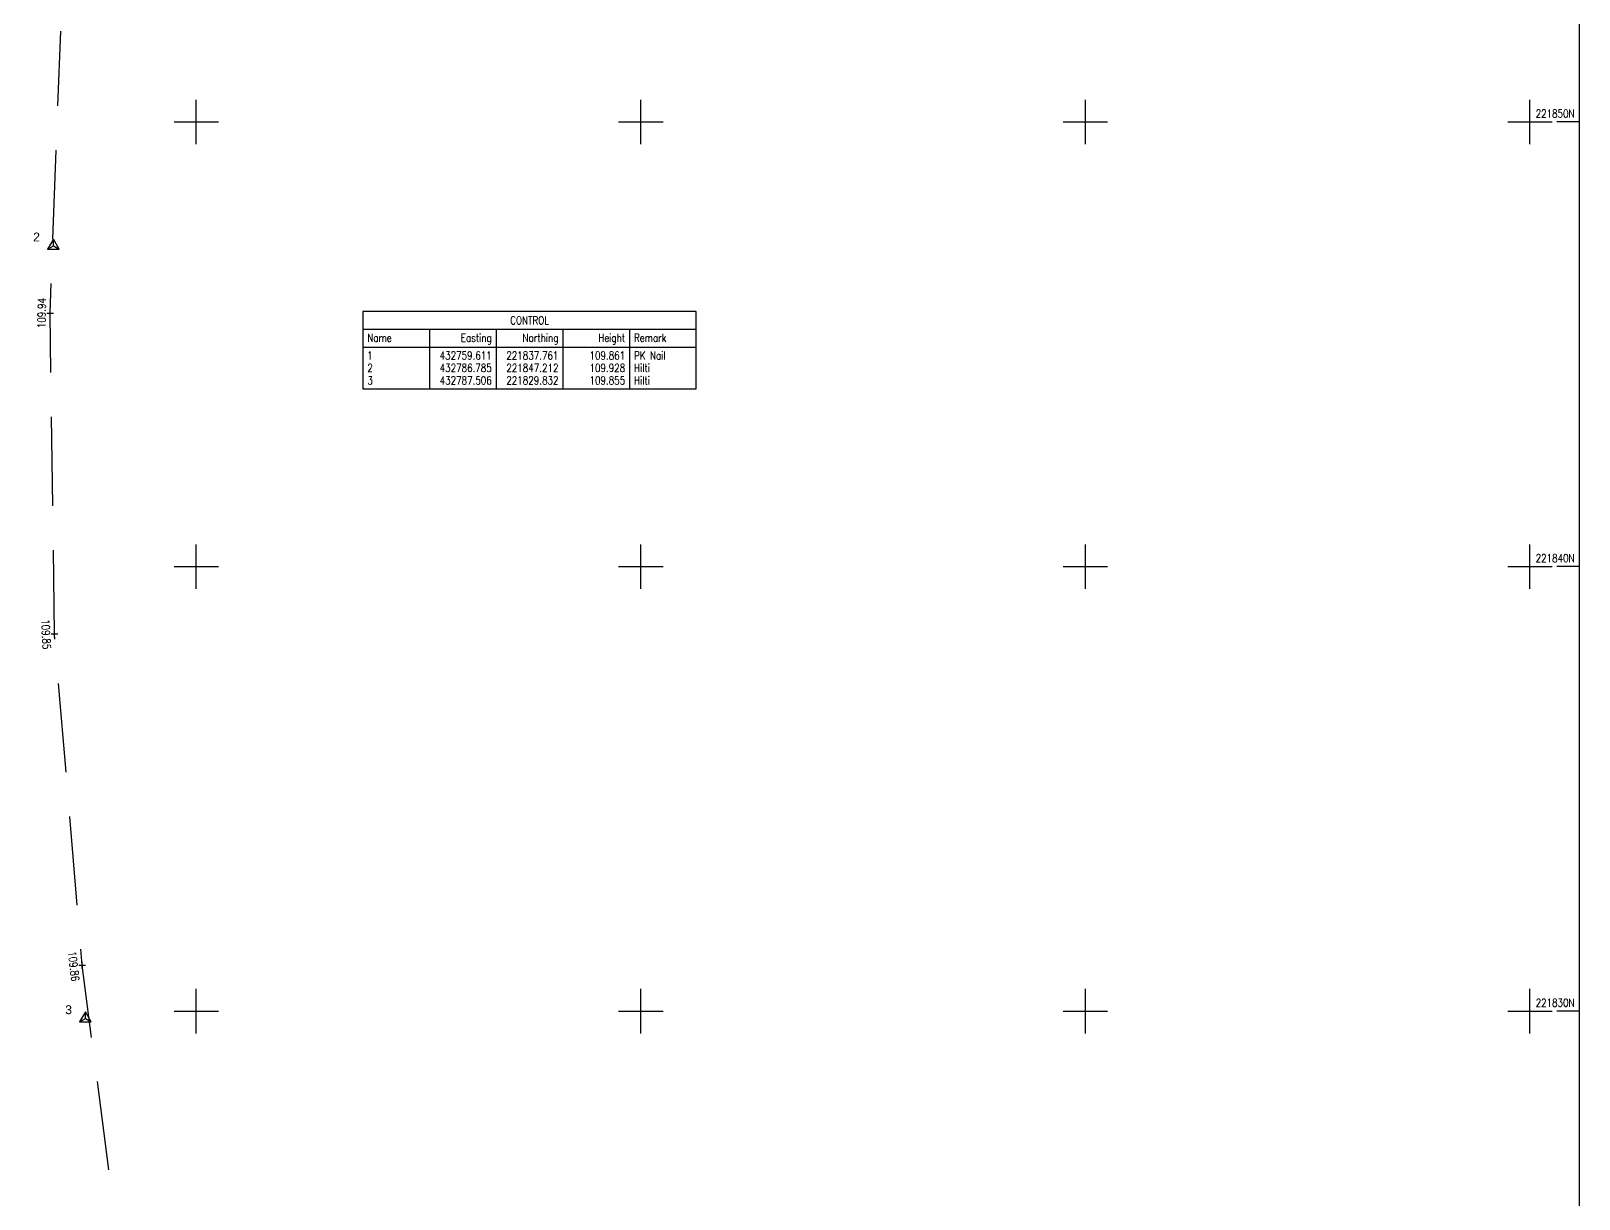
# Model space of a CAD drawing. Header units: millimetres. Extents: x 929802 to 1112248, y 1926852 to 2050811.
# Drawn here: x 998776 to 1033599, y 1995942 to 2022215 of the extents above; entities that cross this region are included whole.
import ezdxf
from ezdxf.enums import TextEntityAlignment as Align

# ---------------------------------------------------------------- set-up
doc = ezdxf.new("R2010")
doc.units = ezdxf.units.MM
doc.linetypes.add('16764-Topo$0$Dashed', pattern=[3, 2, -1])
for name, color, linetype in [('16764-Topo$0$SV_$_Grid', 7, 'Continuous'), ('16764-Topo$0$SV_Control', 1, 'Continuous'), ('16764-Topo$0$SV_Road Channels', 2, 'Continuous'), ('16764-Topo$0$SV_Road Levels', 7, 'Continuous'), ('CHB-00_SOPs', 211, 'Continuous'), ('SV_$_Title Block', 7, 'Continuous'), ('X-Ref-Site', 7, 'Continuous')]:
    doc.layers.add(name, color=color, linetype=linetype)
doc.layers.get('X-Ref-Site').off()
doc.styles.add('16764-Topo$0$Default', font='RomanS', dxfattribs={"width": 0.8})
doc.styles.add('16764-Topo$0$Station Text', font='ARIAL')
doc.styles.add('Default', font='RomanS', dxfattribs={"width": 0.8})

# ---------------------------------------------------------------- blocks, each defined once
blk = doc.blocks.new('16764-Topo$0$PT_PLUS')
at = {"color": 0, "linetype": 'Continuous', "flags": 128}
for points in [[(-0.5, 0), (0.5, 0)], [(0, -0.5), (0, 0.5)]]:
    blk.add_lwpolyline(points, dxfattribs=at)
blk = doc.blocks.new('16764-Topo$0$PT_STATION')
at = {"color": 0, "linetype": 'Continuous', "flags": 128}
for points in [[(0, 0.5), (-0.433, -0.25)], [(-0.433, -0.25), (0, 0), (0, 0.5)], [(0.433, -0.25), (0, 0.5)], [(0, 0), (0.433, -0.25)], [(-0.433, -0.25), (0.433, -0.25)]]:
    blk.add_lwpolyline(points, dxfattribs=at)
blk = doc.blocks.new('16764-Topo')
at = {"layer": '16764-Topo$0$SV_$_Grid', "color": 7, "linetype": 'Continuous', "flags": 128}
blk.add_lwpolyline([(432717.307774, 221799.962952), (432717.307774, 221880.642948), (432821.1047, 221880.642948), (432821.1047, 221799.962952)], close=True, dxfattribs=at)
for points in [[(432790, 221849.5), (432790, 221850.5)], [(432800, 221849.5), (432800, 221850.5)], [(432810, 221849.5), (432810, 221850.5)], [(432820, 221849.5), (432820, 221850.5)], [(432789.5, 221850), (432790.5, 221850)], [(432799.5, 221850), (432800.5, 221850)], [(432809.5, 221850), (432810.5, 221850)], [(432819.5, 221850), (432820.5, 221850)], [(432821.1047, 221850), (432820.6047, 221850)], [(432790, 221839.5), (432790, 221840.5)], [(432800, 221839.5), (432800, 221840.5)], [(432810, 221839.5), (432810, 221840.5)], [(432820, 221839.5), (432820, 221840.5)], [(432789.5, 221840), (432790.5, 221840)], [(432799.5, 221840), (432800.5, 221840)], [(432809.5, 221840), (432810.5, 221840)], [(432819.5, 221840), (432820.5, 221840)], [(432821.1047, 221840), (432820.6047, 221840)], [(432790, 221829.5), (432790, 221830.5)], [(432800, 221829.5), (432800, 221830.5)], [(432810, 221829.5), (432810, 221830.5)], [(432820, 221829.5), (432820, 221830.5)], [(432789.5, 221830), (432790.5, 221830)], [(432799.5, 221830), (432800.5, 221830)], [(432809.5, 221830), (432810.5, 221830)], [(432819.5, 221830), (432820.5, 221830)], [(432821.1047, 221830), (432820.6047, 221830)]]:
    blk.add_lwpolyline(points, dxfattribs=at)
at = {"layer": '16764-Topo$0$SV_Road Channels', "color": 3, "linetype": '16764-Topo$0$Dashed', "flags": 128}
blk.add_lwpolyline([(432791.064304, 221805.654167), (432789.691934, 221813.834768), (432788.576257, 221822.30462), (432787.431987, 221831.030684), (432786.810854, 221838.486436), (432786.712023, 221845.699312), (432786.953904, 221852.046188)], dxfattribs=at)
at = {"layer": '16764-Topo$0$SV_Control', "color": 1, "linetype": 'Continuous', "xscale": 0.3, "yscale": 0.3, "zscale": 0.3}
for p in [(432786.784765, 221847.212212), (432787.506, 221829.832)]:
    blk.add_blockref('16764-Topo$0$PT_STATION', p, dxfattribs=at)
at = {"layer": '16764-Topo$0$SV_Road Levels', "color": 3, "linetype": 'Continuous', "xscale": 0.15, "yscale": 0.15, "zscale": 0.15}
for p in [(432786.712023, 221845.699312), (432786.810854, 221838.486436), (432787.431987, 221831.030684)]:
    blk.add_blockref('16764-Topo$0$PT_PLUS', p, dxfattribs=at)
at = {"layer": '16764-Topo$0$SV_$_Grid', "color": 7, "style": '16764-Topo$0$Default', "width": 0.8}
for s, p in [('221850N', (432821.0047, 221850.1)), ('221840N', (432821.0047, 221840.1)), ('221830N', (432821.0047, 221830.1))]:
    blk.add_text(s, height=0.18, dxfattribs=at).set_placement(p, align=Align.RIGHT)
at = {"layer": '16764-Topo$0$SV_Control', "style": '16764-Topo$0$Station Text'}
for s, p in [('2', (432786.484765, 221847.312212)), ('3', (432787.206, 221829.932))]:
    blk.add_text(s, height=0.2, dxfattribs=at).set_placement(p, align=Align.RIGHT)
at = {"layer": '16764-Topo$0$SV_Road Levels', "color": 3, "style": '16764-Topo$0$Default', "width": 0.8}
blk.add_text('109.94', height=0.18, rotation=89.301258, dxfattribs=at).set_placement((432786.612031, 221845.700532), align=Align.CENTER)
for s, rotation, p in [('109.85', -87.226354, (432786.710971, 221838.481597)), ('109.86', -83.88351, (432787.332557, 221831.020029))]:
    blk.add_text(s, height=0.18, rotation=rotation, dxfattribs=at).set_placement(p, align=Align.TOP_CENTER)

msp = doc.modelspace()

# ---------------------------------------------------------------- linework, layer by layer
at = {"layer": 'CHB-00_SOPs', "color": 8, "linetype": 'Continuous'}
for p, q in [((1002244, 2020168.14), (1002744, 2020168.14)), ((1002494, 2019918.14), (1002494, 2020418.14)), ((1002494, 2009918.14), (1002494, 2010418.14)), ((1002244, 2010168.14), (1002744, 2010168.14)), ((1002494, 1999918.14), (1002494, 2000418.14)), ((1002244, 2000168.14), (1002744, 2000168.14))]:
    msp.add_line(p, q, dxfattribs=at)
at = {"layer": 'SV_$_Title Block', "color": 7, "linetype": 'Continuous', "flags": 128}
msp.add_lwpolyline([(1006241.41, 2014165.63), (1013741.41, 2014165.63), (1013741.41, 2015905.63), (1006241.41, 2015905.63)], close=True, dxfattribs=at)
for points in [[(1006241.41, 2015505.63), (1013741.41, 2015505.63)], [(1007741.41, 2015505.63), (1007741.41, 2014165.63)], [(1009241.41, 2015505.63), (1009241.41, 2014165.63)], [(1010741.41, 2015505.63), (1010741.41, 2014165.63)], [(1012241.41, 2015505.63), (1012241.41, 2014165.63)], [(1006241.41, 2015105.63), (1007741.41, 2015105.63)], [(1007741.41, 2015105.63), (1009241.41, 2015105.63)], [(1009241.41, 2015105.63), (1010741.41, 2015105.63)], [(1010741.41, 2015105.63), (1012241.41, 2015105.63)], [(1012241.41, 2015105.63), (1013741.41, 2015105.63)]]:
    msp.add_lwpolyline(points, dxfattribs=at)

# ---------------------------------------------------------------- block references
at = {"layer": 'X-Ref-Site', "linetype": 'Continuous', "xscale": 1000, "yscale": 1000, "zscale": 1000}
msp.add_blockref('16764-Topo', (-431787506, -219829832), dxfattribs=at)

# ---------------------------------------------------------------- texts
at = {"layer": 'SV_$_Title Block', "color": 7, "style": 'Default', "width": 0.8}
msp.add_text('CONTROL', height=180, dxfattribs=at).set_placement((1009991.41, 2015615.63), align=Align.CENTER)
for s, p in [('Name', (1006341.41, 2015225.63)), ('Remark', (1012341.41, 2015225.63)), ('1', (1006341.41, 2014825.63)), ('PK Nail', (1012341.41, 2014825.63)), ('2', (1006341.41, 2014545.63)), ('Hilti', (1012341.41, 2014545.63)), ('3', (1006341.41, 2014265.63)), ('Hilti', (1012341.41, 2014265.63))]:
    msp.add_text(s, height=180, dxfattribs=at).set_placement(p)
for s, p in [('Easting', (1009141.41, 2015225.63)), ('Northing', (1010641.41, 2015225.63)), ('Height', (1012141.41, 2015225.63)), ('432759.611', (1009141.41, 2014825.63)), ('221837.761', (1010641.41, 2014825.63)), ('109.861', (1012141.41, 2014825.63)), ('432786.785', (1009141.41, 2014545.63)), ('221847.212', (1010641.41, 2014545.63)), ('109.928', (1012141.41, 2014545.63)), ('432787.506', (1009141.41, 2014265.63)), ('221829.832', (1010641.41, 2014265.63)), ('109.855', (1012141.41, 2014265.63))]:
    msp.add_text(s, height=180, dxfattribs=at).set_placement(p, align=Align.RIGHT)

doc.saveas('drawing.dxf')
